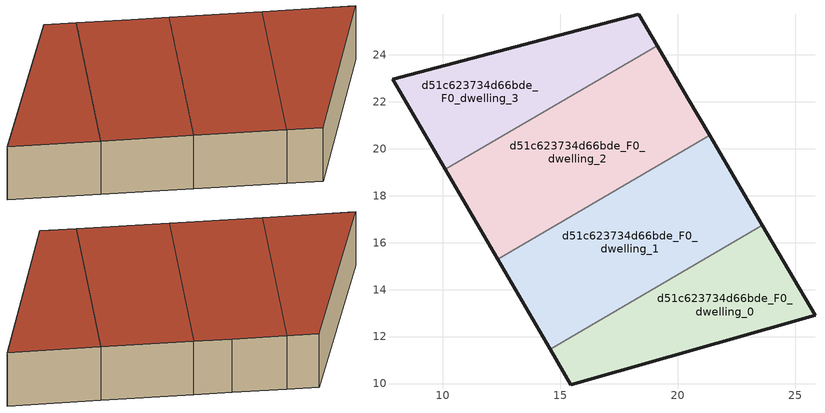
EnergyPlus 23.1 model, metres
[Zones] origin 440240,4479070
d51c623734d66bde_F0_dwelling_0
 floor ground (EU_floor_Construction): 23.61,16.73 25.85,12.9 15.45,9.95 14.57,11.45 z0
 wall outside (EU_wall_Construction): 14.57,11.45 15.45,9.95 25.85,12.9 23.61,16.73 z0:3
 wall to d51c623734d66bde_F0_dwelling_1 (EU_wall_Construction): 23.61,16.73 14.57,11.45 z0:3
 roof outside (EU_roof_Construction): 25.85,12.9 23.61,16.73 14.57,11.45 15.45,9.95 z3
d51c623734d66bde_F0_dwelling_1
 floor ground (EU_floor_Construction): 21.37,20.57 23.61,16.73 14.57,11.45 12.33,15.29 z0
 wall outside (EU_wall_Construction): 12.33,15.29 14.57,11.45 / 23.61,16.73 21.37,20.57 z0:3
 wall to d51c623734d66bde_F0_dwelling_2 (EU_wall_Construction): 21.37,20.57 12.33,15.29 z0:3
 roof outside (EU_roof_Construction): 23.61,16.73 21.37,20.57 12.33,15.29 14.57,11.45 z3
d51c623734d66bde_F0_dwelling_2
 floor ground (EU_floor_Construction): 19.12,24.4 20.44,22.16 21.37,20.57 12.33,15.29 10.09,19.12 z0
 wall outside (EU_wall_Construction): 10.09,19.12 12.33,15.29 / 21.37,20.57 20.44,22.16 19.12,24.4 z0:3
 wall to d51c623734d66bde_F0_dwelling_3 (EU_wall_Construction): 19.12,24.4 10.09,19.12 z0:3
 roof outside (EU_roof_Construction): 21.37,20.57 20.44,22.16 19.12,24.4 10.09,19.12 12.33,15.29 z3
d51c623734d66bde_F0_dwelling_3
 floor ground (EU_floor_Construction): 18.35,25.73 19.12,24.4 10.09,19.12 7.85,22.96 z0
 wall outside (EU_wall_Construction): 19.12,24.4 18.35,25.73 7.85,22.96 10.09,19.12 z0:3
 roof outside (EU_roof_Construction): 19.12,24.4 18.35,25.73 7.85,22.96 10.09,19.12 z3
[Building]
EU S2 Campaign: North Axis=0; Terrain=City; Solar Distribution=FullExterior
[Site:Location]
Madrid: Latitude=40.5; Longitude=-3.5; Time Zone=1; Elevation=609
[SizingPeriod:WeatherFileDays]
AnnualSizingPeriod: Begin Month=1; Begin Day of Month=1; End Month=12; End Day of Month=31; Day of Week for Start Day=Monday; Use Weather File Daylight Saving Period=No; Use Weather File Rain and Snow Indicators=No
[MATERIAL]
EU_InternalMass_Material: Roughness=MediumRough; Thickness=0.1; Conductivity=1; Density=1800; Specific Heat=900; Thermal Absorptance=0.9; Solar Absorptance=0.7; Visible Absorptance=0.7
[MATERIAL:NOMASS] Roughness=MediumRough; Thermal Absorptance=0.9; Solar Absorptance=0.7; Visible Absorptance=0.7
Name | Thermal Resistance
EU_wall_NoMass; EU_roof_NoMass | 2.16768
EU_floor_NoMass | 1.14339
[CONSTRUCTION]
EU_wall_Construction: EU_wall_NoMass
EU_roof_Construction: EU_roof_NoMass
EU_floor_Construction: EU_floor_NoMass
EU_InternalMass_Construction: EU_InternalMass_Material
[ZONE] Type=1; Multiplier=1; Ceiling Height=autocalculate; Floor Area=autocalculate; Part of Total Floor Area=Yes
Name | Volume
d51c623734d66bde_F0_dwelling_0 | 97.0236
d51c623734d66bde_F0_dwelling_1 | 139.404
d51c623734d66bde_F0_dwelling_2 | 139.367
d51c623734d66bde_F0_dwelling_3 | 93.8009
[INTERNALMASS] Construction=EU_InternalMass_Construction
Name | Zone or ZoneList | Surface Area
d51c623734d66bde_F0_dwelling_0_EU_InternalMass | d51c623734d66bde_F0_dwelling_0 | 32.3413
d51c623734d66bde_F0_dwelling_1_EU_InternalMass | d51c623734d66bde_F0_dwelling_1 | 46.4678
d51c623734d66bde_F0_dwelling_2_EU_InternalMass | d51c623734d66bde_F0_dwelling_2 | 46.4557
d51c623734d66bde_F0_dwelling_3_EU_InternalMass | d51c623734d66bde_F0_dwelling_3 | 31.267
[OTHEREQUIPMENT] Fuel Type=Electricity; Design Level Calculation Method=Watts/Area; Power per Zone Floor Area=1; Fraction Latent=0; Fraction Radiant=0; Fraction Lost=0; Carbon Dioxide Generation Rate=0; EndUse Subcategory=EU_Step8_InternalGains
Name | Zone or ZoneList or Space or SpaceList | Schedule
EU_Step8_InternalGain_d51c623734d66bde_F0_dwelling_0_f000 | d51c623734d66bde_F0_dwelling_0 | EU_Step8_GainSchedule_d51c623734d66bde_F0_dwelling_0_f000
EU_Step8_InternalGain_d51c623734d66bde_F0_dwelling_1_f000 | d51c623734d66bde_F0_dwelling_1 | EU_Step8_GainSchedule_d51c623734d66bde_F0_dwelling_1_f000
EU_Step8_InternalGain_d51c623734d66bde_F0_dwelling_2_f000 | d51c623734d66bde_F0_dwelling_2 | EU_Step8_GainSchedule_d51c623734d66bde_F0_dwelling_2_f000
EU_Step8_InternalGain_d51c623734d66bde_F0_dwelling_3_f000 | d51c623734d66bde_F0_dwelling_3 | EU_Step8_GainSchedule_d51c623734d66bde_F0_dwelling_3_f000
[ZONEVENTILATION:DESIGNFLOWRATE] Schedule=EU_AlwaysOn; Design Flow Rate Calculation Method=AirChanges/Hour; Air Changes per Hour=0.480546; Ventilation Type=Natural; Fan Pressure Rise=0; Fan Total Efficiency=1; Constant Term Coefficient=1; Temperature Term Coefficient=0; Velocity Term Coefficient=0; Velocity Squared Term Coefficient=0; Minimum Indoor Temperature=-100; Maximum Indoor Temperature=100; Delta Temperature=-100; Minimum Outdoor Temperature=-100; Maximum Outdoor Temperature=100; Maximum Wind Speed=40
Name | Zone or ZoneList or Space or SpaceList
EU_ConstantAir_d51c623734d66bde_F0_dwelling_0 | d51c623734d66bde_F0_dwelling_0
EU_ConstantAir_d51c623734d66bde_F0_dwelling_1 | d51c623734d66bde_F0_dwelling_1
EU_ConstantAir_d51c623734d66bde_F0_dwelling_2 | d51c623734d66bde_F0_dwelling_2
EU_ConstantAir_d51c623734d66bde_F0_dwelling_3 | d51c623734d66bde_F0_dwelling_3
[HVACTEMPLATE:THERMOSTAT] Constant Heating Setpoint=20; Constant Cooling Setpoint=50
EU_HeatOnly_d51c623734d66bde_F0_dwelling_0; EU_HeatOnly_d51c623734d66bde_F0_dwelling_1; EU_HeatOnly_d51c623734d66bde_F0_dwelling_2; EU_HeatOnly_d51c623734d66bde_F0_dwelling_3
[HVACTEMPLATE:ZONE:IDEALLOADSAIRSYSTEM] System Availability Schedule=EU_AlwaysOn; Maximum Heating Supply Air Temperature=50; Minimum Cooling Supply Air Temperature=13; Maximum Heating Supply Air Humidity Ratio=0.0156; Minimum Cooling Supply Air Humidity Ratio=0.0077; Heating Limit=NoLimit; Cooling Limit=NoLimit; Heating Availability Schedule=EU_AlwaysOn; Cooling Availability Schedule=EU_CoolingOff; Dehumidification Control Type=ConstantSensibleHeatRatio; Cooling Sensible Heat Ratio=0.7; Dehumidification Setpoint=60; Humidification Control Type=None; Humidification Setpoint=30; Outdoor Air Method=None; Outdoor Air Flow Rate per Person=0.00944; Outdoor Air Flow Rate per Zone Floor Area=0; Outdoor Air Flow Rate per Zone=0; Demand Controlled Ventilation Type=None; Outdoor Air Economizer Type=NoEconomizer; Heat Recovery Type=None; Sensible Heat Recovery Effectiveness=0.7; Latent Heat Recovery Effectiveness=0.65
Name | Template Thermostat
d51c623734d66bde_F0_dwelling_0 | EU_HeatOnly_d51c623734d66bde_F0_dwelling_0
d51c623734d66bde_F0_dwelling_1 | EU_HeatOnly_d51c623734d66bde_F0_dwelling_1
d51c623734d66bde_F0_dwelling_2 | EU_HeatOnly_d51c623734d66bde_F0_dwelling_2
d51c623734d66bde_F0_dwelling_3 | EU_HeatOnly_d51c623734d66bde_F0_dwelling_3
[SIZING:ZONE] Zone Cooling Design Supply Air Temperature Input Method=SupplyAirTemperature; Zone Cooling Design Supply Air Temperature=13; Zone Heating Design Supply Air Temperature Input Method=SupplyAirTemperature; Zone Heating Design Supply Air Temperature=50; Zone Cooling Design Supply Air Humidity Ratio=0.008; Zone Heating Design Supply Air Humidity Ratio=0.008; Cooling Design Air Flow Method=DesignDay; Cooling Design Air Flow Rate=0; Cooling Minimum Air Flow per Zone Floor Area=0.000762; Cooling Minimum Air Flow=0; Cooling Minimum Air Flow Fraction=0.2; Heating Design Air Flow Method=DesignDay; Heating Design Air Flow Rate=0; Heating Maximum Air Flow per Zone Floor Area=0.002032; Heating Maximum Air Flow=0.141576; Heating Maximum Air Flow Fraction=0.3; Account for Dedicated Outdoor Air System=No; Dedicated Outdoor Air System Control Strategy=NeutralSupplyAir; Dedicated Outdoor Air Low Setpoint Temperature for Design=autosize; Dedicated Outdoor Air High Setpoint Temperature for Design=autosize; Zone Load Sizing Method=Sensible Load Only No Latent Load; Zone Latent Cooling Design Supply Air Humidity Ratio Input Method=HumidityRatioDifference; Zone Cooling Design Supply Air Humidity Ratio Difference=0.005; Zone Latent Heating Design Supply Air Humidity Ratio Input Method=HumidityRatioDifference; Zone Humidification Design Supply Air Humidity Ratio Difference=0.005
d51c623734d66bde_F0_dwelling_0; d51c623734d66bde_F0_dwelling_1; d51c623734d66bde_F0_dwelling_2; d51c623734d66bde_F0_dwelling_3
[SCHEDULE:CONSTANT]
Name | Hourly Value
EU_AlwaysOn | 1
EU_CoolingOff | 0
[SCHEDULE:FILE] Column Number=1; Rows to Skip at Top=0; Number of Hours of Data=8760; Column Separator=Comma; Interpolate to Timestep=No; Minutes per Item=60; Adjust Schedule for Daylight Savings=Yes
Name | File
EU_Step8_GainSchedule_d51c623734d66bde_F0_dwelling_0_f000 | C:\Users\o_iseri\Desktop\OpenUBEM\openubem\outputs\eu_evidence\EU-11\ES-MAD-BERRUGUETE\idfs\d51c623734d66bde\d51c623734d66bde_F0_dwelling_0_f000_gain.csv
EU_Step8_GainSchedule_d51c623734d66bde_F0_dwelling_1_f000 | C:\Users\o_iseri\Desktop\OpenUBEM\openubem\outputs\eu_evidence\EU-11\ES-MAD-BERRUGUETE\idfs\d51c623734d66bde\d51c623734d66bde_F0_dwelling_1_f000_gain.csv
EU_Step8_GainSchedule_d51c623734d66bde_F0_dwelling_2_f000 | C:\Users\o_iseri\Desktop\OpenUBEM\openubem\outputs\eu_evidence\EU-11\ES-MAD-BERRUGUETE\idfs\d51c623734d66bde\d51c623734d66bde_F0_dwelling_2_f000_gain.csv
EU_Step8_GainSchedule_d51c623734d66bde_F0_dwelling_3_f000 | C:\Users\o_iseri\Desktop\OpenUBEM\openubem\outputs\eu_evidence\EU-11\ES-MAD-BERRUGUETE\idfs\d51c623734d66bde\d51c623734d66bde_F0_dwelling_3_f000_gain.csv
